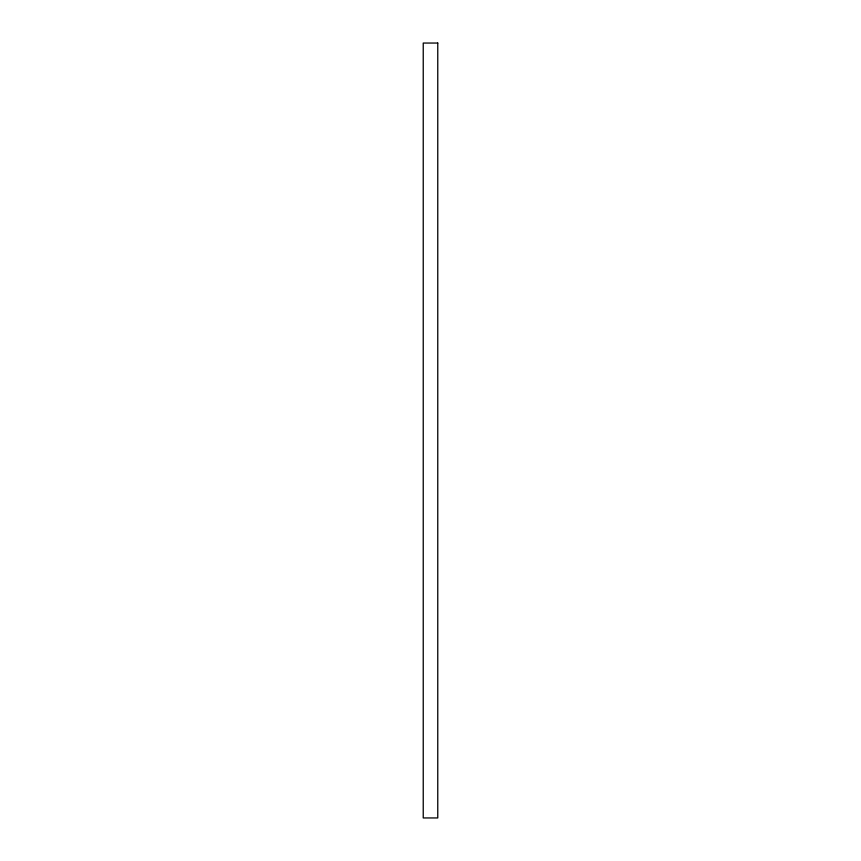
<?xml version="1.0" encoding="UTF-8"?>
<svg xmlns="http://www.w3.org/2000/svg" width="861" height="861" viewBox="0 0 861 861"><rect width="100%" height="100%" fill="white"/><g stroke="black" fill="none" stroke-linecap="round" stroke-linejoin="round"><path stroke-width="1.29" d="M437.765 43.05L423.235 43.05L423.235 817.95L437.765 817.95L437.765 43.05"/></g></svg>
